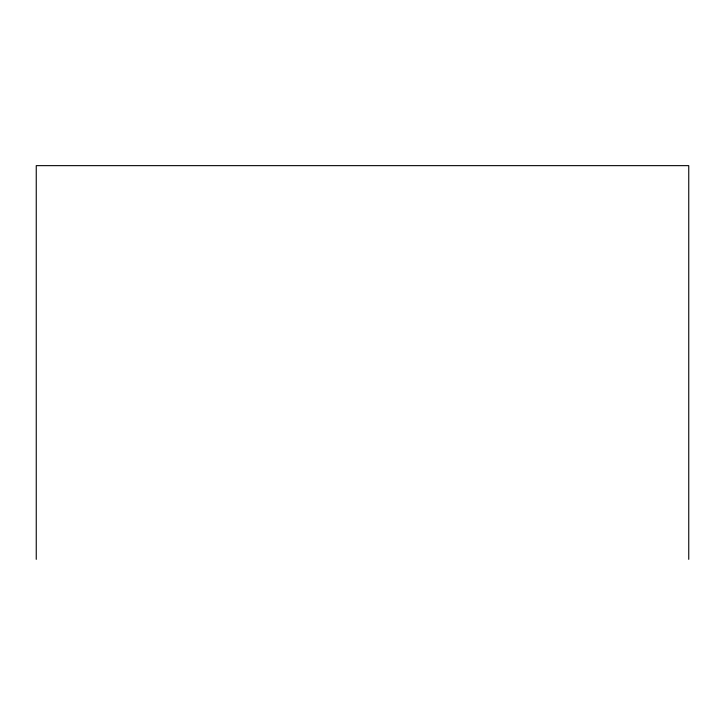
<?xml version="1.0" encoding="UTF-8"?>
<svg xmlns="http://www.w3.org/2000/svg" width="725" height="725" viewBox="0 0 725 725"><rect width="100%" height="100%" fill="white"/><g stroke="black" fill="none" stroke-linecap="round" stroke-linejoin="round"><path stroke-width="1.09" d="M688.75 559.356L688.75 165.644L36.25 165.644L36.25 559.356"/></g></svg>
